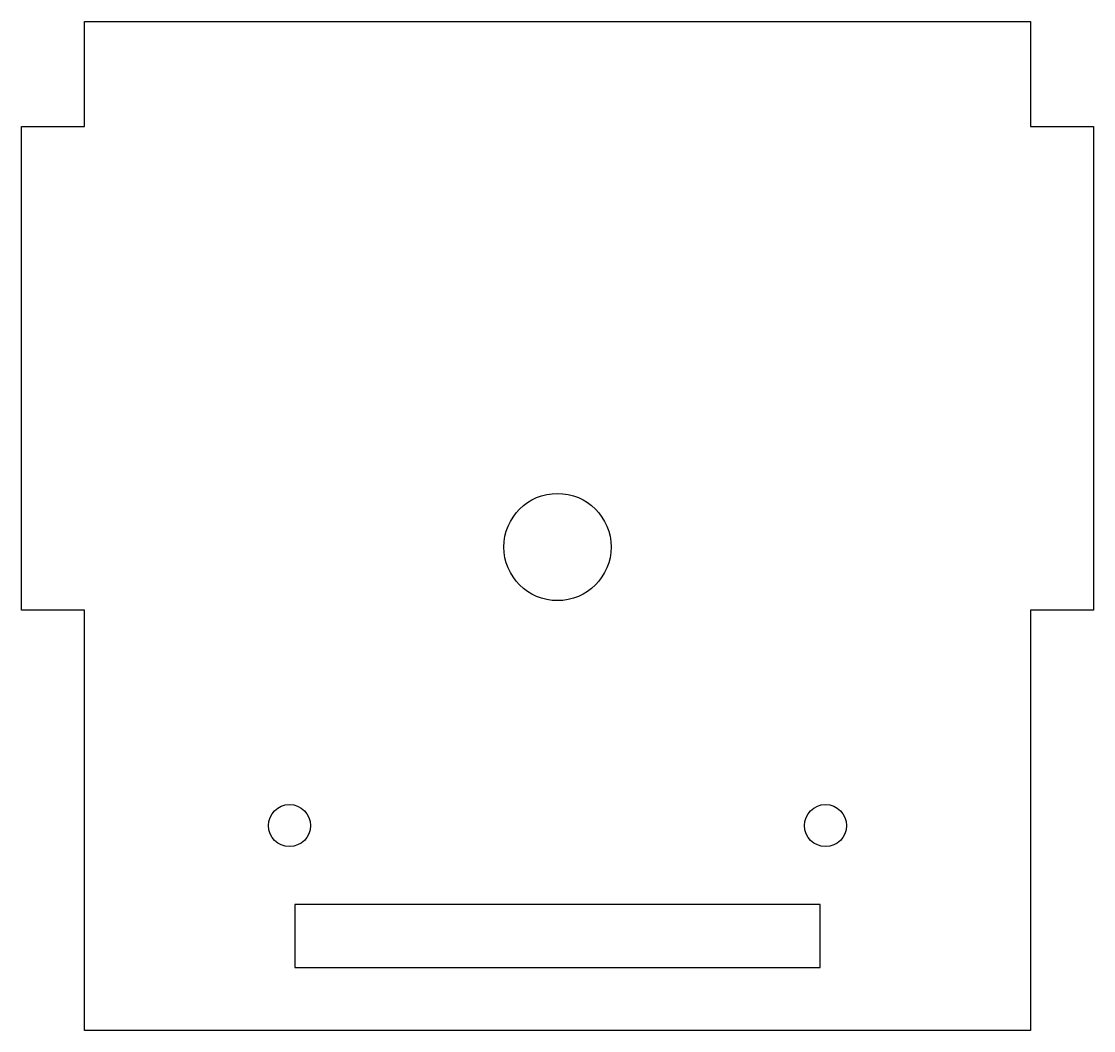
# Model space of a CAD drawing. Header units: millimetres. Extents: x -25.5 to 25.5, y -3 to 45.
import ezdxf

# ---------------------------------------------------------------- set-up
doc = ezdxf.new("R2010")
doc.units = ezdxf.units.MM
doc.layers.get('0').update_dxf_attribs({"linetype": 'CONTINUOUS'})

msp = doc.modelspace()

# ---------------------------------------------------------------- linework, layer by layer
for points in [[(22.5, 17), (22.5, -3), (-22.5, -3), (-22.5, 17), (-25.5, 17), (-25.5, 40), (-22.5, 40), (-22.5, 45), (22.5, 45), (22.5, 40), (25.5, 40), (25.5, 17)], [(12.5, 3), (-12.5, 3), (-12.5, 0), (12.5, 0)]]:
    msp.add_lwpolyline(points, close=True)
for centre, radius in [((0, 20), 2.55), ((-12.75, 6.75), 1), ((12.75, 6.75), 1)]:
    msp.add_circle(centre, radius)

doc.saveas('drawing.dxf')
